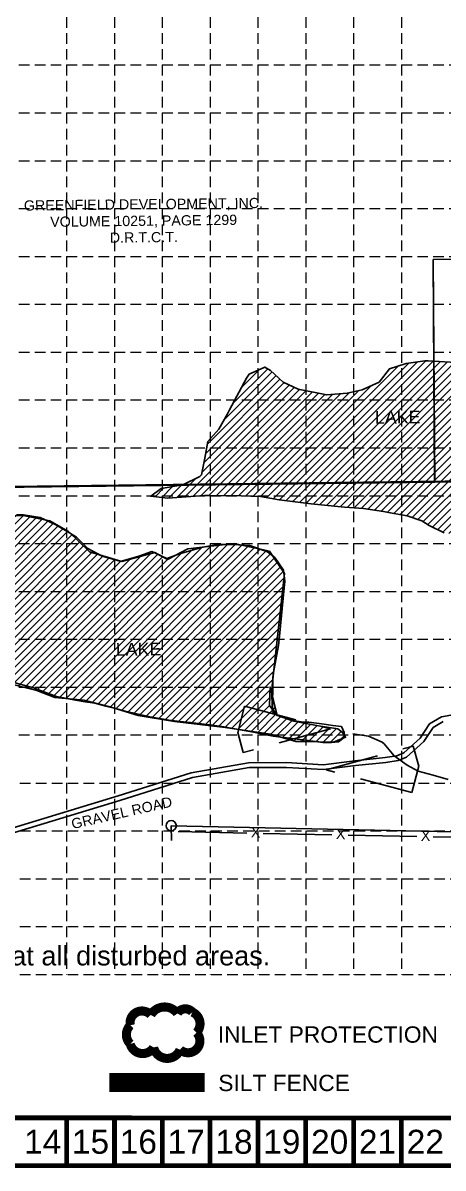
# Model space of a CAD drawing. Extents: x 2400464 to 2407675, y 6977889 to 6982400.
# Drawn here: x 2402054 to 2403042, y 6977889 to 6980581 of the extents above; entities that cross this region are included whole.
import ezdxf
from ezdxf.enums import TextEntityAlignment as Align

# ---------------------------------------------------------------- set-up
doc = ezdxf.new("R2010")
doc.units = 0
doc.header["$LTSCALE"] = 500
doc.header["$MEASUREMENT"] = 0
doc.linetypes.add('HIDDEN', pattern=[0.375, 0.25, -0.125])
for name, color, linetype in [('ADJOINER', 2, 'CONTINUOUS'), ('BASE', 7, 'CONTINUOUS'), ('BC-DRAINAGE_EASEMENT', 1, 'HIDDEN'), ('BC-FENCE', 2, 'CONTINUOUS'), ('BC-GRAVEL_ROAD', 1, 'CONTINUOUS'), ('BC-LAKE', 2, 'CONTINUOUS'), ('BC-WATER', 2, 'CONTINUOUS'), ('BDY-F-KCC', 6, 'CONTINUOUS'), ('BDY-F-OVERALL', 6, 'CONTINUOUS'), ('COR-E', 2, 'CONTINUOUS'), ('DED-14584-333-1', 3, 'CONTINUOUS'), ('GRID', 254, 'HIDDEN'), ('LEGEND', 7, 'CONTINUOUS')]:
    doc.layers.add(name, color=color, linetype=linetype)
doc.styles.add("L200'", font='ARIAL.TTF', dxfattribs={"height": 0.001969})
doc.styles.get("Standard").update_dxf_attribs({"font": 'ARIAL.TTF'})

msp = doc.modelspace()

# ---------------------------------------------------------------- hatches: boundary and pattern name
at = {"layer": 'BC-LAKE', "linetype": 'Continuous'}
h = msp.add_hatch(dxfattribs=at)
h.set_pattern_fill('ANSI31', color=5, scale=100, style=0)
h.paths.add_polyline_path([(2402652.1, 6978952.2), (2402640.8, 6978962.1), (2402642.2, 6979038.3), (2402669.1, 6979286.4), (2402633.8, 6979338.6), (2402550.5, 6979357), (2402441.9, 6979344.3), (2402394, 6979318.9), (2402364.3, 6979335.8), (2402286.7, 6979314.6), (2402210.6, 6979337.2), (2402161.2, 6979385.2), (2402117.4, 6979410.5), (2402058.2, 6979421.8), (2401977.8, 6979423.2), (2401917.1, 6979423.2), (2401853.6, 6979412), (2401761.9, 6979417.6), (2401706.9, 6979438.7), (2401632.1, 6979434.5), (2401642, 6979232.9), (2401743.6, 6979228.6), (2401743.6, 6979259.7), (2401754.9, 6979302), (2401785.9, 6979325.9), (2401798.6, 6979268.1), (2401798.6, 6979186.3), (2401785.9, 6979165.2), (2401754.9, 6979159.5), (2401647.7, 6979182.1), (2401653.3, 6979118.6), (2402086.4, 6979011.5), (2402128.7, 6978994.5), (2402197.9, 6978988.9), (2402255.7, 6978973.4), (2402324.8, 6978952.2), (2402410.9, 6978938.1), (2402529.4, 6978924), (2402636.6, 6978908.5), (2402695.9, 6978891.6), (2402715.6, 6978891.6), (2402784.7, 6978890.2), (2402812.9, 6978901.5), (2402805.9, 6978912.8), (2402794.6, 6978921.2), (2402749.5, 6978928.3), (2402691.6, 6978939.5), (2402649.3, 6978955.1), (2402633.8, 6978976.2), (2402635.2, 6979019.9)])
at = {"layer": 'BC-WATER', "linetype": 'Continuous'}
h = msp.add_hatch(dxfattribs=at)
h.set_pattern_fill('ANSI31', color=5, scale=100, style=0)
h.paths.add_polyline_path([(2403438, 6979795.3), (2403300.3, 6979797.2), (2403251, 6979797), (2403202.3, 6979796.7), (2403166.6, 6979794.1), (2403125.7, 6979783.8), (2403085.1, 6979781.6), (2403007.3, 6979786.2), (2402999.3, 6979785.9), (2402955.1, 6979779.9), (2402916.2, 6979767.8), (2402891.7, 6979736.3), (2402852, 6979718), (2402816.4, 6979710.1), (2402768.5, 6979706.2), (2402701.2, 6979719.3), (2402666, 6979736.3), (2402636.4, 6979763.7), (2402622.7, 6979771.7), (2402586, 6979755.2), (2402580.1, 6979745.3), (2402539.8, 6979671.1), (2402535.1, 6979661.5), (2402515, 6979626), (2402488.9, 6979596.6), (2402481.5, 6979557.4), (2402474.1, 6979518.2), (2402469.9, 6979514.2), (2402431.4, 6979495.7), (2402420.9, 6979492.9), (2402379.3, 6979486.5), (2402354.5, 6979468.1), (2402394.3, 6979463.4), (2402437.6, 6979466.7), (2402480.9, 6979470), (2402490.8, 6979470), (2402567.4, 6979469.1), (2402612.9, 6979467.5), (2402656.9, 6979459.7), (2402732.2, 6979450.1), (2402810.5, 6979442.6), (2402833, 6979440.8), (2402855.5, 6979439), (2402901.9, 6979432), (2402918, 6979429.1), (2402958.1, 6979421.8), (2402992.6, 6979410.2), (2403009.2, 6979399.1), (2403044.5, 6979382.1), (2403082.4, 6979376), (2403121.5, 6979373.3), (2403162, 6979373.5), (2403176, 6979381), (2403167.9, 6979416.6), (2403167.2, 6979457.3), (2403172.4, 6979474), (2403198.9, 6979504.7), (2403238.6, 6979520.1), (2403310.2, 6979521.6), (2403397.5, 6979521.9), (2403446, 6979520.9), (2403486.3, 6979516.9), (2403514.3, 6979517.5), (2403552.9, 6979518.1), (2403587.4, 6979527.7), (2403622, 6979537.3), (2403623.6, 6979537.3), (2403662.1, 6979545.6), (2403682.4, 6979553.9), (2403690.4, 6979562.4), (2403690.3, 6979603.9), (2403685.4, 6979679.6), (2403685.2, 6979681.3), (2403667.6, 6979717), (2403638.4, 6979738.2), (2403626.5, 6979743.5), (2403457.7, 6979791.5)])

# ---------------------------------------------------------------- linework, layer by layer
at = {"layer": 'ADJOINER', "color": 7}
for p, q in [((2403999.2, 6980036.4, 506.5), (2403018.6, 6980024.5, 506.5)), ((2403018.6, 6980024.5, 506.5), (2403748.4, 6980033.3, 506.5)), ((2403018.6, 6980024.5, 506.5), (2403021.8, 6979500.9, 506.5)), ((2403022.7, 6979500.7, 506.5), (2403018.6, 6980024.5, 506.5)), ((2403996.6, 6979511.2, 506.5), (2403022.7, 6979500.7, 506.5)), ((2403021.8, 6979500.9, 506.5), (2401354.4, 6979481.3, 506.5))]:
    msp.add_line(p, q, dxfattribs=at)
at = {"layer": 'BASE', "const_width": 11.2}
for points in [[(2400469.3, 6977894.2), (2407669.3, 6977894.2), (2407669.3, 6982394.2), (2400469.3, 6982394.2)], [(2400581.5, 6978006.7), (2407557.1, 6978006.5), (2407556.9, 6982281.8), (2400582.9, 6982281.9)]]:
    msp.add_lwpolyline(points, close=True, dxfattribs=at)
for points in [[(2402156.8, 6977894.2), (2402156.8, 6978006.7)], [(2402269.3, 6977894.2), (2402269.3, 6978006.7)], [(2402381.8, 6977894.2), (2402381.8, 6978006.7)], [(2402494.3, 6977894.2), (2402494.3, 6978006.7)], [(2402606.8, 6977894.2), (2402606.8, 6978006.7)], [(2402719.3, 6977894.2), (2402719.3, 6978006.7)], [(2402831.8, 6977894.2), (2402831.8, 6978006.7)], [(2402944.3, 6977894.2), (2402944.3, 6978006.7)]]:
    msp.add_lwpolyline(points, dxfattribs=at)
at = {"layer": 'BC-DRAINAGE_EASEMENT', "color": 7}
for p, q in [((2402559.5, 6978912.5, 506.5), (2402575.3, 6978974.6, 506.5)), ((2402575.3, 6978974.6, 506.5), (2402777.5, 6978920.9, 506.5)), ((2402572.2, 6978865.4, 506.5), (2402559.5, 6978912.5, 506.5)), ((2402777.5, 6978920.9, 506.5), (2402572.2, 6978865.4, 506.5)), ((2402767, 6978825.2, 506.5), (2402972.1, 6978880.7, 506.5)), ((2402972.1, 6978880.7, 506.5), (2402984.9, 6978833.6, 506.5)), ((2402984.9, 6978833.6, 506.5), (2402969, 6978771.5, 506.5)), ((2402969, 6978771.5, 506.5), (2402767, 6978825.2, 506.5))]:
    msp.add_line(p, q, dxfattribs=at)
at = {"layer": 'BC-FENCE', "color": 7, "linetype": 'Continuous'}
for p, q in [((2402418.8, 6978679.5, 506.5), (2402580.7, 6978676.2, 506.5)), ((2402618.8, 6978675.5, 506.5), (2402780.6, 6978672.2, 506.5)), ((2402818.7, 6978671.4, 506.5), (2402980.6, 6978668.1, 506.5)), ((2403018.7, 6978667.3, 506.5), (2403180.6, 6978664, 506.5))]:
    msp.add_line(p, q, dxfattribs=at)
at = {"layer": 'BC-GRAVEL_ROAD', "color": 7}
for p, q in [((2403038.3, 6978949.3, 506.5), (2403151.7, 6978970.2, 506.5)), ((2403010.7, 6978932.7, 506.5), (2403038.3, 6978949.3, 506.5)), ((2402988.5, 6978899.3, 506.5), (2403010.7, 6978932.7, 506.5)), ((2402997.3, 6978891.8, 506.5), (2403018.8, 6978924.3, 506.5)), ((2403018.8, 6978924.3, 506.5), (2403042.4, 6978938.5, 506.5)), ((2402949.8, 6978864.6, 506.5), (2402988.5, 6978899.3, 506.5)), ((2402956, 6978854.8, 506.5), (2402997.3, 6978891.8, 506.5)), ((2402933.4, 6978857.8, 506.5), (2402949.8, 6978864.6, 506.5)), ((2402449.9, 6978817.6, 506.5), (2402584.8, 6978841.6, 506.5)), ((2402584.8, 6978841.6, 506.5), (2402674.1, 6978842, 506.5)), ((2402674.1, 6978842, 506.5), (2402760.5, 6978836.9, 506.5)), ((2402760.5, 6978836.9, 506.5), (2402835, 6978846.3, 506.5)), ((2402760.9, 6978825.5, 506.5), (2402836.3, 6978835, 506.5)), ((2402835, 6978846.3, 506.5), (2402906.4, 6978853.7, 506.5)), ((2402836.3, 6978835, 506.5), (2402907.9, 6978842.4, 506.5)), ((2402906.4, 6978853.7, 506.5), (2402933.4, 6978857.8, 506.5)), ((2402907.9, 6978842.4, 506.5), (2402936.5, 6978846.8, 506.5)), ((2402936.5, 6978846.8, 506.5), (2402956, 6978854.8, 506.5)), ((2402278.3, 6978763.8, 506.5), (2402449.9, 6978817.6, 506.5)), ((2402281.7, 6978752.9, 506.5), (2402452.6, 6978806.4, 506.5)), ((2402452.6, 6978806.4, 506.5), (2402585.8, 6978830.2, 506.5)), ((2402585.8, 6978830.2, 506.5), (2402673.8, 6978830.6, 506.5)), ((2402673.8, 6978830.6, 506.5), (2402760.9, 6978825.5, 506.5)), ((2402021.2, 6978685.4, 506.5), (2402278.3, 6978763.8, 506.5)), ((2402024.2, 6978674.4, 506.5), (2402281.7, 6978752.9, 506.5))]:
    msp.add_line(p, q, dxfattribs=at)
at = {"layer": 'BC-LAKE', "color": 5, "linetype": 'Continuous'}
for p, q in [((2402830.4, 6978909.8, 506.5), (2402866.8, 6978904, 506.5)), ((2402866.8, 6978904, 506.5), (2402899.3, 6978890, 506.5)), ((2402899.3, 6978890, 506.5), (2402903.5, 6978886, 506.5)), ((2402903.5, 6978886, 506.5), (2402927.6, 6978857.8, 506.5)), ((2402927.6, 6978857.8, 506.5), (2402957.5, 6978836, 506.5)), ((2402957.5, 6978836, 506.5), (2402983.6, 6978821.7, 506.5)), ((2402983.6, 6978821.7, 506.5), (2403019, 6978811.9, 506.5)), ((2403019, 6978811.9, 506.5), (2403054.3, 6978802.1, 506.5))]:
    msp.add_line(p, q, dxfattribs=at)
at = {"layer": 'BC-LAKE', "color": 5, "linetype": 'Continuous', "elevation": 506.5}
for points in [[(2403085.1, 6979781.6), (2403007.3, 6979786.2), (2402999.3, 6979785.9), (2402955.1, 6979779.9), (2402916.2, 6979767.8), (2402891.7, 6979736.3), (2402852, 6979718), (2402816.4, 6979710.1), (2402768.5, 6979706.2), (2402701.2, 6979719.3), (2402666, 6979736.3), (2402636.4, 6979763.7), (2402622.7, 6979771.7), (2402586, 6979755.2), (2402580.1, 6979745.3), (2402539.8, 6979671.1), (2402535.1, 6979661.5), (2402515, 6979626), (2402488.9, 6979596.6), (2402481.5, 6979557.4), (2402474.1, 6979518.2), (2402469.9, 6979514.2), (2402431.4, 6979495.7), (2402420.9, 6979492.9), (2402379.3, 6979486.5), (2402354.5, 6979468.1), (2402394.3, 6979463.4), (2402437.6, 6979466.7), (2402480.9, 6979470), (2402490.8, 6979470), (2402567.4, 6979469.1), (2402612.9, 6979467.5), (2402656.9, 6979459.7), (2402732.2, 6979450.1), (2402810.5, 6979442.6), (2402833, 6979440.8), (2402855.5, 6979439), (2402901.9, 6979432), (2402918, 6979429.1), (2402958.1, 6979421.8), (2402992.6, 6979410.2), (2403009.2, 6979399.1), (2403044.5, 6979382.1)], [(2402035.6, 6979029.1), (2402078.6, 6979017.7), (2402105.7, 6979007.6), (2402132.8, 6978997.5), (2402177.6, 6978988.8), (2402200.2, 6978985), (2402222.9, 6978981.2), (2402248.9, 6978974.7), (2402271.8, 6978968.9), (2402294.7, 6978963.1), (2402352.5, 6978949.6), (2402398.1, 6978941.8), (2402423.3, 6978938.8), (2402448.4, 6978935.7), (2402492.8, 6978930.3), (2402521.6, 6978926.7), (2402604.6, 6978911.4), (2402607, 6978910.9), (2402642.4, 6978904.3), (2402724.9, 6978893.4), (2402759.7, 6978889.4), (2402780.2, 6978889.4), (2402796.3, 6978890.6), (2402809.7, 6978900.9), (2402809.6, 6978912.7), (2402803.1, 6978926.9), (2402782.8, 6978929.4), (2402762.5, 6978931.8), (2402726.6, 6978937), (2402713.3, 6978937), (2402684.1, 6978941.5), (2402652.7, 6978952.8), (2402640.2, 6978969.3), (2402639.2, 6979011), (2402642.7, 6979049.6), (2402648.8, 6979083.1), (2402654.9, 6979116.7), (2402658.4, 6979146.7), (2402662.2, 6979187.6), (2402666, 6979228.5), (2402670, 6979268.4), (2402666.8, 6979294.2), (2402646.5, 6979323.8), (2402629.4, 6979337.3), (2402588.1, 6979352.2), (2402548.1, 6979354.8), (2402511.9, 6979354.6), (2402477.4, 6979348.4), (2402422.3, 6979332.4), (2402392.4, 6979321.7), (2402357, 6979338), (2402326.9, 6979327.4), (2402285.6, 6979315.7), (2402279.4, 6979316.4), (2402240.2, 6979327), (2402206.5, 6979345.4), (2402179.9, 6979371.6), (2402163.3, 6979382.3), (2402131.5, 6979401.1), (2402094.3, 6979418.2), (2402055.5, 6979424.2), (2402038.6, 6979424.3)]]:
    msp.add_lwpolyline(points, dxfattribs=at)
at = {"layer": 'BC-LAKE', "color": 5, "linetype": 'Continuous'}
msp.add_lwpolyline([(2401653.3, 6979118.6), (2402086.4, 6979011.5), (2402128.7, 6978994.5), (2402197.9, 6978988.9), (2402255.7, 6978973.4), (2402324.8, 6978952.2), (2402410.9, 6978938.1), (2402529.4, 6978924), (2402636.6, 6978908.5), (2402695.9, 6978891.6), (2402715.6, 6978891.6), (2402784.7, 6978890.2), (2402812.9, 6978901.5), (2402805.9, 6978912.8), (2402794.6, 6978921.2), (2402749.5, 6978928.3), (2402691.6, 6978939.5), (2402649.3, 6978955.1), (2402633.8, 6978976.2), (2402635.2, 6979019.9), (2402652.1, 6978952.2), (2402640.8, 6978962.1), (2402642.2, 6979038.3), (2402669.1, 6979286.4), (2402633.8, 6979338.6), (2402550.5, 6979357), (2402441.9, 6979344.3), (2402394, 6979318.9), (2402364.3, 6979335.8), (2402286.7, 6979314.6), (2402210.6, 6979337.2), (2402161.2, 6979385.2), (2402117.4, 6979410.5), (2402058.2, 6979421.8), (2401977.8, 6979423.2)], dxfattribs=at)
at = {"layer": 'BDY-F-KCC', "color": 7, "elevation": 506.5}
msp.add_lwpolyline([(2402403.3, 6978658.4), (2402402.9, 6978693.5), (2404021.5, 6978659)], dxfattribs=at)
at = {"layer": 'BDY-F-OVERALL', "color": 7, "elevation": 506.5}
for points in [[(2401638.3, 6979486.1), (2404007.4, 6979514.9), (2403994.6, 6980333.8), (2404015.7, 6980333.7), (2404015, 6980811.8), (2404013.5, 6981011.7), (2404353.2, 6981015.8), (2404352.7, 6980815.8), (2405283.6, 6980826.9), (2405285.3, 6980324.1), (2405428.5, 6980323.7)], [(2402403.3, 6978658.4), (2402402.9, 6978693.5), (2404021.5, 6978659)]]:
    msp.add_lwpolyline(points, dxfattribs=at)
at = {"layer": 'COR-E', "color": 7}
msp.add_circle((2402402.9, 6978693.5, 506.5), 12, dxfattribs=at)
at = {"layer": 'DED-14584-333-1', "color": 7, "elevation": 506.5}
msp.add_lwpolyline([(2401638.3, 6979486), (2404007.4, 6979514.7)], dxfattribs=at)
at = {"layer": 'GRID', "color": 252, "linetype": 'HIDDEN', "lineweight": 0, "ltscale": 0.2}
for p, q in [((2402156.8, 6982281.7), (2402156.8, 6978343.7)), ((2402269.3, 6982281.7), (2402269.3, 6978343.7)), ((2402381.8, 6982281.7), (2402381.8, 6978343.7)), ((2402494.3, 6982281.7), (2402494.3, 6978343.7)), ((2402606.8, 6982281.7), (2402606.8, 6978343.7)), ((2402719.3, 6982281.7), (2402719.3, 6978343.7)), ((2402831.8, 6982281.7), (2402831.8, 6978343.7)), ((2402944.3, 6982281.7), (2402944.3, 6978343.7)), ((2400581.8, 6980481.7), (2407556.8, 6980481.7)), ((2400581.8, 6980369.2), (2407556.8, 6980369.2)), ((2400581.8, 6980256.7), (2407556.8, 6980256.7)), ((2400581.8, 6980144.2), (2407556.8, 6980144.2)), ((2400581.8, 6980031.7), (2407556.8, 6980031.7)), ((2400581.8, 6979919.2), (2407556.8, 6979919.2)), ((2400581.8, 6979806.7), (2407556.8, 6979806.7)), ((2400581.8, 6979694.2), (2407556.8, 6979694.2)), ((2400581.8, 6979581.7), (2407556.8, 6979581.7)), ((2400581.8, 6979469.2), (2407556.8, 6979469.2)), ((2400581.8, 6979356.7), (2407556.8, 6979356.7)), ((2400581.8, 6979244.2), (2407556.8, 6979244.2)), ((2400581.8, 6979131.7), (2407556.8, 6979131.7)), ((2400581.8, 6979019.2), (2407556.8, 6979019.2)), ((2400581.8, 6978906.7), (2407556.8, 6978906.7)), ((2400584.3, 6978793.7), (2407559.3, 6978793.7)), ((2400584.3, 6978681.2), (2407559.3, 6978681.2)), ((2400584.3, 6978568.7), (2407559.3, 6978568.7)), ((2400584.3, 6978456.2), (2407559.3, 6978456.2)), ((2400584.3, 6978343.7), (2407559.3, 6978343.7))]:
    msp.add_line(p, q, dxfattribs=at)
at = {"layer": 'LEGEND', "color": 170, "ltscale": 100, "const_width": 21.3}
msp.add_lwpolyline([(2402354.8, 6978248.7, 0.520567), (2402354.8, 6978248.7, 0.765195), (2402306.6, 6978224.4, 0.417879), (2402306.3, 6978180.7, 0.6649), (2402361.4, 6978172.3, 0.744833), (2402423.6, 6978167.1, 0.975642), (2402462.3, 6978207.1, 0.520567), (2402452.7, 6978255.3, 0.520567), (2402417.3, 6978252.1, 0.540264), (2402354.8, 6978248.7)], format="xyb", close=True, dxfattribs=at)
at = {"layer": 'LEGEND', "color": 200, "const_width": 44.5}
msp.add_lwpolyline([(2402257.6, 6978089.9), (2402481.2, 6978089.9)], dxfattribs=at)

# ---------------------------------------------------------------- texts
at = {"layer": 'ADJOINER', "color": 7}
for s, p in [('GREENFIELD DEVELOPMENT, INC.', (2402337.7, 6980142.4, 506.5)), ('VOLUME 10251, PAGE 1299', (2402338.1, 6980103.5, 506.5)), ('D.R.T.C.T.', (2402338.5, 6980064.7, 506.5))]:
    msp.add_text(s, height=24, rotation=0.6239, dxfattribs=at).set_placement(p, align=Align.CENTER)
at = {"layer": 'BASE', "color": 7, "style": "L200'"}
msp.add_text('Stabilization practices are expected to be used at all disturbed areas.', height=45.624, dxfattribs=at).set_placement((2400691, 6978365))
at = {"layer": 'BASE'}
for s, p in [('14', (2402100.5, 6977950.5)), ('15', (2402213, 6977950.5)), ('16', (2402325.5, 6977950.5)), ('17', (2402438, 6977950.5)), ('18', (2402550.5, 6977950.5)), ('19', (2402663, 6977950.5)), ('20', (2402775.5, 6977950.5)), ('21', (2402888, 6977950.5)), ('22', (2403000.5, 6977950.5))]:
    msp.add_text(s, height=56.25, dxfattribs=at).set_placement(p, align=Align.MIDDLE_CENTER)
at = {"layer": 'BC-FENCE', "color": 7}
for p in [(2402590, 6978666, 506.5), (2402790, 6978662, 506.5), (2402989.9, 6978657.9, 506.5)]:
    msp.add_text('X', height=24, rotation=358.8312, dxfattribs=at).set_placement(p)
at = {"layer": 'BC-GRAVEL_ROAD', "color": 7, "linetype": 'Continuous'}
msp.add_text('GRAVEL ROAD', height=24, rotation=12.7838, dxfattribs=at).set_placement((2402170.9, 6978685.4, 506.5))
at = {"layer": 'BC-LAKE', "color": 5}
for p in [(2402882.1, 6979638.4, 506.5), (2402272.5, 6979092.8, 506.5)]:
    msp.add_text('LAKE', height=30, rotation=0.5702, dxfattribs=at).set_placement(p)
at = {"layer": 'LEGEND', "style": "L200'"}
for s, height, p in [('INLET PROTECTION', 38.361, (2402512.3, 6978183.4)), ('SILT FENCE', 38.36, (2402513.5, 6978069.6))]:
    msp.add_text(s, height=height, dxfattribs=at).set_placement(p)

doc.saveas('drawing.dxf')
